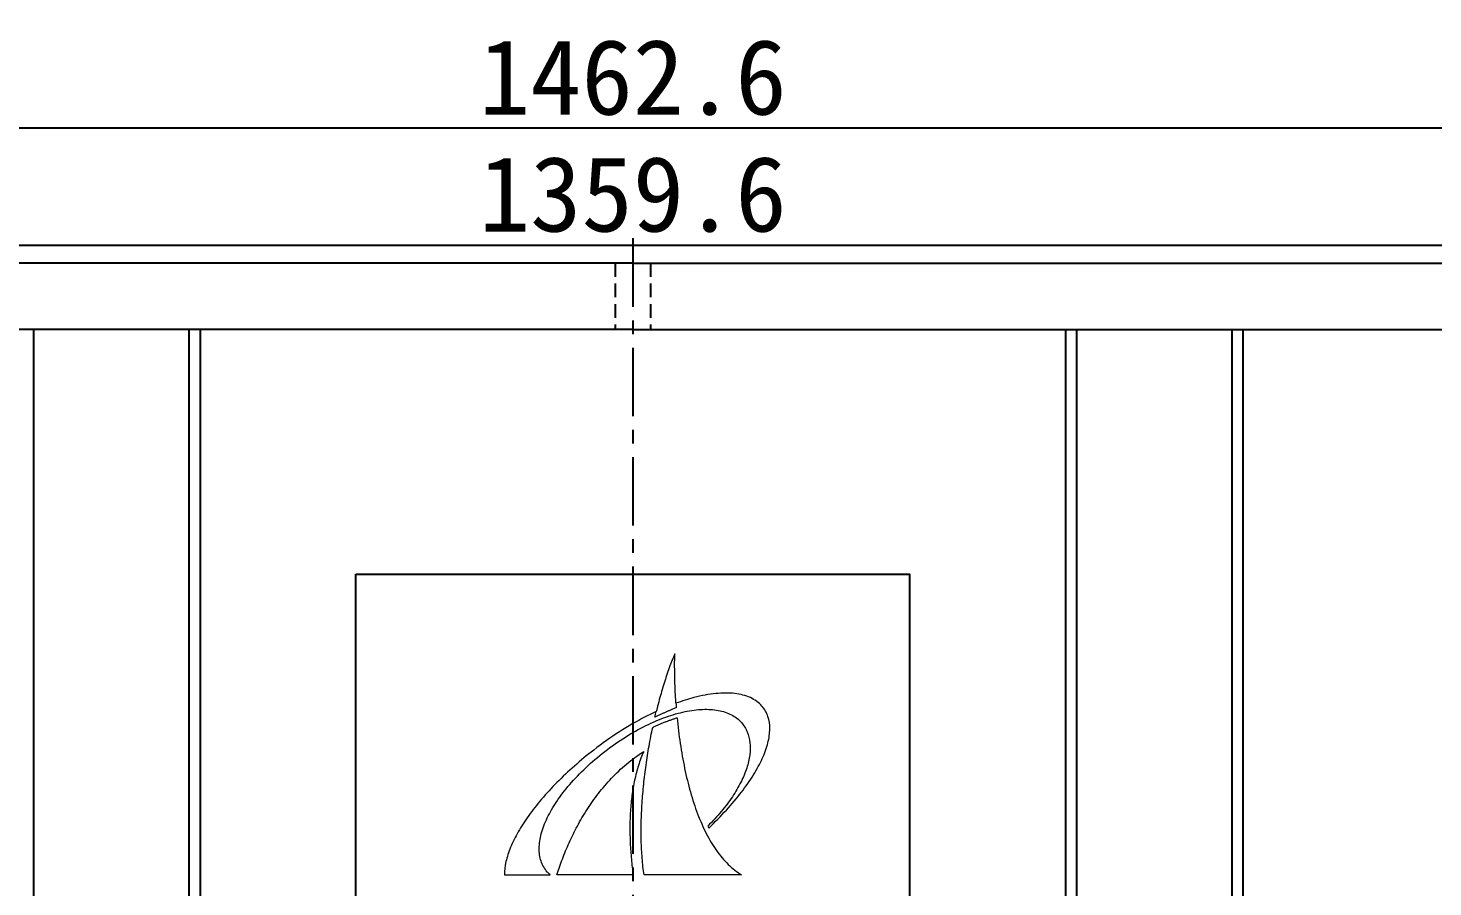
# Model space of a CAD drawing. Header units: millimetres. Extents: x -60 to 270204, y -80695 to 4986.
# Drawn here: x 785 to 1437, y 760 to 1158 of the extents above; entities that cross this region are included whole.
import ezdxf

# ---------------------------------------------------------------- set-up
doc = ezdxf.new("R2010")
doc.units = ezdxf.units.MM
doc.linetypes.add('CENTER', pattern=[50.8, 31.75, -6.35, 6.35, -6.35])
doc.linetypes.add('HIDDEN', pattern=[9.525, 6.35, -3.175])
for name, color, linetype in [('\\M+3B7B9\\M+3C0CC\\M+3BEEE 1', 7, 'Continuous'), ('xx', 5, 'HIDDEN'), ('图层1', 1, 'CENTER')]:
    doc.layers.add(name, color=color, linetype=linetype)
doc.styles.get("Standard").update_dxf_attribs({"font": ''})
doc.styles.get('Standard').set_extended_font_data('SimSun')
doc.dimstyles.new('ISO-25', dxfattribs={"dimtxt": 35, "dimasz": 18, "dimexe": 15, "dimexo": 2, "dimgap": 6, "dimtad": 1, "dimdec": 1, "dimdsep": 46, "dimtxsty": 'Standard', "dimcen": 2.5, "dimclrd": 6, "dimclre": 6, "dimclrt": 6, "dimadec": 0, "dimazin": 0, "dimtfac": 1, "dimtdec": 1, "dimtmove": 0, "dimatfit": 3, "dimfxl": 0, "dimarcsym": 0})

# ---------------------------------------------------------------- blocks, each defined once
blk = doc.blocks.new('*D10')
at = {"color": 6, "lineweight": -2, "transparency": 16777216}
for p, q in [((334.21, 1046.07), (334.21, 1126.81)), ((1796.81, 1046.07), (1796.81, 1126.81)), ((1778.81, 1111.81), (352.21, 1111.81))]:
    blk.add_line(p, q, dxfattribs=at)
at = {"color": 6, "transparency": 16777216}
for points in [[(352.21, 1114.81), (352.21, 1108.81), (334.21, 1111.81)], [(1778.81, 1114.81), (1778.81, 1108.81), (1796.81, 1111.81)]]:
    blk.add_solid(points, dxfattribs=at)
at = {"layer": 'Defpoints', "color": 0, "transparency": 16777216}
for p in [(334.21, 1111.81), (334.21, 1044.07), (1796.81, 1044.07)]:
    blk.add_point(p, dxfattribs=at)
at = {"color": 6, "transparency": 16777216, "insert": (1065.51, 1135.31), "char_height": 35, "attachment_point": 5}
blk.add_mtext('1462.6', dxfattribs=at)
blk = doc.blocks.new('*D33')
at = {"color": 6, "lineweight": -2, "transparency": 16777216}
for p, q in [((385.71, 1020.32), (385.71, 1072.55)), ((1745.31, 1020.32), (1745.31, 1072.55)), ((403.71, 1057.55), (1727.31, 1057.55))]:
    blk.add_line(p, q, dxfattribs=at)
at = {"color": 6, "transparency": 16777216}
for points in [[(403.71, 1060.55), (403.71, 1054.55), (385.71, 1057.55)], [(1727.31, 1060.55), (1727.31, 1054.55), (1745.31, 1057.55)]]:
    blk.add_solid(points, dxfattribs=at)
at = {"layer": 'Defpoints', "color": 0, "transparency": 16777216}
for p in [(1745.31, 1057.55), (385.71, 1018.32), (1745.31, 1018.32)]:
    blk.add_point(p, dxfattribs=at)
at = {"color": 6, "transparency": 16777216, "insert": (1065.51, 1081.05), "char_height": 35, "attachment_point": 5}
blk.add_mtext('1359.6', dxfattribs=at)

msp = doc.modelspace()

# ---------------------------------------------------------------- linework, layer by layer
for p, q in [((1065.51, 1049.22), (339.36, 1049.22)), ((1065.51, 1049.22), (1791.66, 1049.22)), ((1065.51, 1018.32), (334.21, 1018.32)), ((787.41, 1018.32), (787.41, 482.72)), ((859.51, 1018.32), (859.51, 482.72)), ((864.66, 1018.32), (864.66, 482.72)), ((1065.51, 1018.32), (1796.81, 1018.32)), ((1266.36, 1018.32), (1266.36, 482.72)), ((1271.51, 1018.32), (1271.51, 482.72)), ((1343.61, 1018.32), (1343.61, 482.72)), ((1348.76, 1018.32), (1348.76, 482.72))]:
    msp.add_line(p, q)
msp.add_lwpolyline([(937.02, 904.76), (1194, 904.76), (1194, 596.28), (937.02, 596.28)], close=True)
at = {"layer": '\\M+3B7B9\\M+3C0CC\\M+3BEEE 1', "lineweight": 0}
for points, knots in [([(1085, 867.91), (1084.57, 866.87), (1084.13, 865.8), (1083.71, 864.7), (1083.28, 863.61), (1082.86, 862.48), (1082.45, 861.33)], [16, 16, 16, 16, 17, 17, 17, 18, 18, 18, 18]), ([(1084.98, 858.58), (1084.97, 859.62), (1084.96, 860.67), (1084.95, 861.71), (1084.95, 862.75), (1084.95, 863.79), (1084.96, 864.82)], [13, 13, 13, 13, 14, 14, 14, 15, 15, 15, 15]), ([(1081.23, 857.82), (1080.83, 856.62), (1080.43, 855.41), (1080.05, 854.17), (1079.66, 852.93), (1079.28, 851.67), (1078.91, 850.4)], [19, 19, 19, 19, 20, 20, 20, 21, 21, 21, 21]), ([(1085.48, 845.97), (1085.41, 847.02), (1085.35, 848.07), (1085.3, 849.13), (1085.24, 850.18), (1085.2, 851.23), (1085.16, 852.28), (1085.11, 853.33), (1085.08, 854.39), (1085.05, 855.43), (1085.02, 856.48), (1085, 857.53), (1084.98, 858.58)], [9, 9, 9, 9, 10, 10, 10, 11, 11, 11, 12, 12, 12, 13, 13, 13, 13]), ([(1078.91, 850.4), (1078.54, 849.12), (1078.17, 847.83), (1077.82, 846.51), (1077.47, 845.2), (1077.12, 843.87), (1076.78, 842.53)], [21, 21, 21, 21, 22, 22, 22, 23, 23, 23, 23]), ([(1120.09, 847.49), (1117.96, 848.46), (1115.53, 849.09), (1112.83, 849.4), (1110.13, 849.72), (1107.17, 849.7), (1104, 849.38), (1100.83, 849.06), (1097.45, 848.44), (1093.92, 847.51)], [48, 48, 48, 48, 49, 49, 49, 50, 50, 50, 51, 51, 51, 51]), ([(1084.48, 842.33), (1084.08, 842.17), (1083.67, 842), (1083.26, 841.84), (1082.85, 841.67), (1082.44, 841.5), (1082.03, 841.32), (1081.62, 841.15), (1081.21, 840.97), (1080.8, 840.79), (1080.38, 840.6), (1079.97, 840.42), (1079.56, 840.23), (1079.14, 840.04), (1078.73, 839.85), (1078.31, 839.66)], [54, 54, 54, 54, 55, 55, 55, 56, 56, 56, 57, 57, 57, 58, 58, 58, 59, 59, 59, 59]), ([(1080.91, 838.47), (1083.96, 839.56), (1086.92, 840.4), (1089.77, 841.01), (1092.62, 841.61), (1095.36, 841.96), (1097.94, 842.06)], [25, 25, 25, 25, 26, 26, 26, 27, 27, 27, 27]), ([(1052.53, 822.5), (1055.68, 824.94), (1058.87, 827.17), (1062.06, 829.17), (1065.25, 831.18), (1068.44, 832.96), (1071.6, 834.51), (1074.75, 836.07), (1077.87, 837.39), (1080.91, 838.47)], [22, 22, 22, 22, 23, 23, 23, 24, 24, 24, 25, 25, 25, 25]), ([(1094.77, 765.26), (1097.28, 765.26), (1099.82, 765.26), (1102.31, 765.26), (1104.8, 765.26), (1107.25, 765.26), (1109.57, 765.26), (1111.89, 765.26), (1114.08, 765.26), (1116.05, 765.26), (1113.85, 766.56), (1111.78, 768.18), (1109.83, 770.07), (1107.88, 771.96), (1106.06, 774.13), (1104.36, 776.53), (1102.66, 778.94), (1101.08, 781.59), (1099.63, 784.44), (1098.17, 787.29), (1096.83, 790.35), (1095.6, 793.57), (1094.37, 796.8), (1093.26, 800.19), (1092.26, 803.72), (1091.26, 807.25), (1090.36, 810.92), (1089.58, 814.68), (1088.79, 818.44), (1088.11, 822.3), (1087.53, 826.23), (1086.95, 830.15), (1086.47, 834.14), (1086.09, 838.16), (1085.63, 838.02), (1085.17, 837.87), (1084.71, 837.72), (1084.25, 837.57), (1083.78, 837.41), (1083.32, 837.24), (1082.85, 837.08), (1082.38, 836.91), (1081.91, 836.74), (1081.44, 836.56), (1080.97, 836.38), (1080.5, 836.2), (1080.02, 836.01), (1079.55, 835.82), (1079.07, 835.62), (1078.6, 835.42), (1078.12, 835.22), (1077.64, 835.01), (1077.16, 834.8), (1076.68, 834.59), (1076.2, 834.37), (1075.72, 834.15), (1075.24, 833.93), (1074.75, 833.7), (1074.15, 830.85), (1073.59, 827.96), (1073.07, 825.03), (1072.56, 822.11), (1072.09, 819.17), (1071.68, 816.21), (1071.26, 813.25), (1070.9, 810.28), (1070.59, 807.31), (1070.28, 804.35), (1070.03, 801.39), (1069.84, 798.45), (1069.65, 795.51), (1069.52, 792.59), (1069.45, 789.71), (1069.38, 786.83), (1069.38, 783.99), (1069.45, 781.2), (1069.52, 778.42), (1069.66, 775.68), (1069.87, 773.02), (1070.08, 770.36), (1070.37, 767.76), (1070.73, 765.26), (1070.73, 765.26), (1071.2, 765.26), (1072.03, 765.26), (1072.87, 765.26), (1074.09, 765.26), (1075.59, 765.26), (1077.1, 765.26), (1078.9, 765.26), (1080.91, 765.26), (1082.92, 765.26), (1085.13, 765.26), (1087.47, 765.26), (1089.81, 765.26), (1092.27, 765.26), (1094.77, 765.26)], [0, 0, 0, 0, 1, 1, 1, 2, 2, 2, 3, 3, 3, 4, 4, 4, 5, 5, 5, 6, 6, 6, 7, 7, 7, 8, 8, 8, 9, 9, 9, 10, 10, 10, 11, 11, 11, 12, 12, 12, 13, 13, 13, 14, 14, 14, 15, 15, 15, 16, 16, 16, 17, 17, 17, 18, 18, 18, 19, 19, 19, 20, 20, 20, 21, 21, 21, 22, 22, 22, 23, 23, 23, 24, 24, 24, 25, 25, 25, 26, 26, 26, 27, 27, 27, 28, 28, 28, 29, 29, 29, 30, 30, 30, 31, 31, 31, 32, 32, 32, 32]), ([(1047.36, 823.17), (1044.25, 820.75), (1041.26, 818.27), (1038.41, 815.75), (1035.56, 813.24), (1032.86, 810.69), (1030.33, 808.12), (1027.79, 805.55), (1025.41, 802.97), (1023.22, 800.4), (1021.02, 797.83), (1019.01, 795.26), (1017.19, 792.73), (1015.38, 790.2), (1013.76, 787.7), (1012.35, 785.25), (1010.95, 782.8), (1009.76, 780.41), (1008.8, 778.09), (1007.85, 775.77), (1007.12, 773.53), (1006.65, 771.39)], [65, 65, 65, 65, 66, 66, 66, 67, 67, 67, 68, 68, 68, 69, 69, 69, 70, 70, 70, 71, 71, 71, 72, 72, 72, 72]), ([(1062.62, 816.65), (1060.13, 814.57), (1057.81, 812.38), (1055.63, 810.09), (1053.45, 807.81), (1051.43, 805.44), (1049.54, 803), (1047.65, 800.57), (1045.9, 798.07), (1044.28, 795.54), (1042.66, 793.01), (1041.16, 790.45), (1039.79, 787.88), (1038.41, 785.31), (1037.15, 782.73), (1035.99, 780.17), (1034.83, 777.61), (1033.78, 775.07), (1032.83, 772.57), (1031.87, 770.08), (1031.01, 767.63), (1030.23, 765.26), (1032.21, 765.26), (1034.24, 765.26), (1036.29, 765.26), (1038.34, 765.26), (1040.4, 765.26), (1042.44, 765.26), (1044.47, 765.26), (1046.47, 765.26), (1048.39, 765.26), (1050.31, 765.26), (1052.16, 765.26), (1053.88, 765.26), (1055.6, 765.26), (1057.2, 765.26), (1058.63, 765.26), (1060.06, 765.26), (1061.32, 765.26), (1062.37, 765.26), (1063.41, 765.26), (1064.24, 765.26), (1064.81, 765.26), (1065.38, 765.26), (1065.68, 765.26), (1065.68, 765.26), (1065.36, 767.66), (1065.08, 770.1), (1064.86, 772.56), (1064.63, 775.02), (1064.45, 777.5), (1064.33, 779.98), (1064.22, 782.46), (1064.16, 784.95), (1064.17, 787.44), (1064.18, 789.92), (1064.26, 792.4), (1064.42, 794.85), (1064.58, 797.31), (1064.81, 799.75), (1065.13, 802.15), (1065.45, 804.55), (1065.86, 806.92), (1066.36, 809.24), (1066.86, 811.56), (1067.45, 813.84), (1068.15, 816.06), (1068.85, 818.27), (1069.65, 820.43), (1070.57, 822.51), (1067.75, 820.69), (1065.1, 818.73), (1062.62, 816.65)], [0, 0, 0, 0, 1, 1, 1, 2, 2, 2, 3, 3, 3, 4, 4, 4, 5, 5, 5, 6, 6, 6, 7, 7, 7, 8, 8, 8, 9, 9, 9, 10, 10, 10, 11, 11, 11, 12, 12, 12, 13, 13, 13, 14, 14, 14, 15, 15, 15, 16, 16, 16, 17, 17, 17, 18, 18, 18, 19, 19, 19, 20, 20, 20, 21, 21, 21, 22, 22, 22, 23, 23, 23, 24, 24, 24, 24]), ([(1119.88, 826.59), (1120.08, 824.8), (1120.04, 822.91), (1119.79, 820.93), (1119.54, 818.95), (1119.06, 816.89), (1118.38, 814.78), (1117.69, 812.66), (1116.79, 810.48), (1115.68, 808.27)], [32, 32, 32, 32, 33, 33, 33, 34, 34, 34, 35, 35, 35, 35]), ([(1121.5, 811.62), (1123.13, 814.26), (1124.52, 816.83), (1125.64, 819.31), (1126.76, 821.8), (1127.63, 824.2), (1128.21, 826.5)], [42, 42, 42, 42, 43, 43, 43, 44, 44, 44, 44]), ([(1108.96, 795.31), (1111.49, 798.08), (1113.81, 800.85), (1115.91, 803.57), (1118.01, 806.3), (1119.88, 808.99), (1121.5, 811.62)], [40, 40, 40, 40, 41, 41, 41, 42, 42, 42, 42]), ([(1115.68, 808.27), (1114.57, 806.05), (1113.26, 803.8), (1111.74, 801.53), (1110.23, 799.26), (1108.51, 796.98), (1106.6, 794.7), (1104.69, 792.43), (1102.59, 790.16), (1100.29, 787.92)], [35, 35, 35, 35, 36, 36, 36, 37, 37, 37, 38, 38, 38, 38]), ([(1022.07, 777.6), (1022.09, 779.74), (1022.43, 782), (1023.06, 784.36), (1023.7, 786.72), (1024.63, 789.17), (1025.83, 791.69), (1027.04, 794.2), (1028.53, 796.77), (1030.27, 799.37)], [16, 16, 16, 16, 17, 17, 17, 18, 18, 18, 19, 19, 19, 19]), ([(1025.85, 766.57), (1024.54, 768.06), (1023.59, 769.75), (1022.96, 771.6), (1022.34, 773.45), (1022.05, 775.46), (1022.07, 777.6)], [14, 14, 14, 14, 15, 15, 15, 16, 16, 16, 16]), ([(1026.34, 766.06), (1026.28, 766.11), (1026.23, 766.17), (1026.17, 766.22), (1026.12, 766.28), (1026.06, 766.34), (1026.01, 766.39)], [11, 11, 11, 11, 12, 12, 12, 13, 13, 13, 13]), ([(1027.23, 765.28), (1027.17, 765.33), (1027.11, 765.38), (1027.05, 765.43), (1026.99, 765.48), (1026.93, 765.54), (1026.87, 765.59), (1026.81, 765.64), (1026.75, 765.69), (1026.69, 765.74), (1026.63, 765.79), (1026.58, 765.85), (1026.52, 765.9), (1026.46, 765.95), (1026.4, 766.01), (1026.34, 766.06)], [6, 6, 6, 6, 7, 7, 7, 8, 8, 8, 9, 9, 9, 10, 10, 10, 11, 11, 11, 11])]:
    msp.add_open_spline(points, degree=3, knots=knots, dxfattribs=at)
for points in [[(1084.96, 864.82), (1084.97, 865.86), (1084.98, 866.89), (1085, 867.91)], [(1082.45, 861.33), (1082.03, 860.19), (1081.63, 859.01), (1081.23, 857.82)], [(1076.78, 842.53), (1076.66, 842.05), (1076.55, 841.56), (1076.43, 841.08)], [(1085.7, 842.81), (1085.29, 842.65), (1084.89, 842.49), (1084.48, 842.33)], [(1085.55, 844.88), (1085.53, 845.24), (1085.5, 845.6), (1085.48, 845.97)], [(1093.92, 847.51), (1091.22, 846.81), (1088.42, 845.92), (1085.55, 844.88)], [(1085.55, 844.88), (1085.6, 844.19), (1085.65, 843.5), (1085.7, 842.81)], [(1097.94, 842.06), (1100.52, 842.16), (1102.95, 842.01), (1105.19, 841.6)], [(1105.19, 841.6), (1107.42, 841.18), (1109.46, 840.5), (1111.27, 839.56)], [(1125.47, 843.57), (1124.03, 845.22), (1122.21, 846.52), (1120.09, 847.49)], [(1128.23, 838.77), (1127.63, 840.53), (1126.72, 842.14), (1125.47, 843.57)], [(1071.26, 838.55), (1067.31, 836.5), (1063.31, 834.19), (1059.31, 831.62)], [(1076.43, 841.08), (1074.72, 840.29), (1073, 839.45), (1071.26, 838.55)], [(1075.8, 838.46), (1076.01, 839.34), (1076.22, 840.21), (1076.43, 841.08)], [(1077.06, 839.07), (1076.64, 838.87), (1076.22, 838.67), (1075.8, 838.46)], [(1078.31, 839.66), (1077.89, 839.47), (1077.48, 839.27), (1077.06, 839.07)], [(1111.27, 839.56), (1113.08, 838.61), (1114.65, 837.4), (1115.96, 835.91)], [(1115.96, 835.91), (1117.08, 834.62), (1117.97, 833.19), (1118.62, 831.63)], [(1129.11, 833.03), (1129.12, 835.08), (1128.84, 837), (1128.23, 838.77)], [(1059.31, 831.62), (1055.31, 829.05), (1051.31, 826.23), (1047.36, 823.17)], [(1118.62, 831.63), (1119.27, 830.07), (1119.69, 828.38), (1119.88, 826.59)], [(1128.21, 826.5), (1128.8, 828.79), (1129.1, 830.98), (1129.11, 833.03)], [(1043.73, 814.98), (1046.44, 817.54), (1049.38, 820.06), (1052.53, 822.5)], [(1036.27, 807.2), (1038.52, 809.81), (1041.01, 812.41), (1043.73, 814.98)], [(1030.27, 799.37), (1032.02, 801.96), (1034.02, 804.58), (1036.27, 807.2)], [(1100.77, 786.97), (1103.7, 789.75), (1106.43, 792.54), (1108.96, 795.31)], [(1100.29, 787.92), (1100.29, 787.92), (1100.77, 786.97), (1100.77, 786.97)], [(1006.65, 771.39), (1006.18, 769.24), (1005.96, 767.2), (1006, 765.28)], [(1006, 765.28), (1006, 765.28), (1008.65, 765.28), (1008.65, 765.28)], [(1008.65, 765.28), (1008.65, 765.28), (1011.31, 765.28), (1011.31, 765.28)], [(1011.31, 765.28), (1011.31, 765.28), (1013.96, 765.28), (1013.96, 765.28)], [(1013.96, 765.28), (1013.96, 765.28), (1016.62, 765.28), (1016.62, 765.28)], [(1016.62, 765.28), (1016.62, 765.28), (1019.27, 765.28), (1019.27, 765.28)], [(1019.27, 765.28), (1019.27, 765.28), (1021.92, 765.28), (1021.92, 765.28)], [(1021.92, 765.28), (1021.92, 765.28), (1024.58, 765.28), (1024.58, 765.28)], [(1024.58, 765.28), (1024.58, 765.28), (1027.23, 765.28), (1027.23, 765.28)], [(1026.01, 766.39), (1025.95, 766.45), (1025.9, 766.51), (1025.85, 766.57)]]:
    msp.add_open_spline(points, degree=3, dxfattribs=at)
at = {"layer": 'xx'}
for p, q in [((1057.27, 1049.22), (1057.27, 1018.32)), ((1073.75, 1049.22), (1073.75, 1018.32))]:
    msp.add_line(p, q, dxfattribs=at)
at = {"layer": '图层1'}
msp.add_line((1065.51, 1060.7), (1065.51, 458.84), dxfattribs=at)

# ---------------------------------------------------------------- dimensions: what is measured, and where the dimension line sits
for base, p1, p2, picture, middle in [((334.21, 1111.81), (1796.81, 1044.07), (334.21, 1044.07), '*D10', (1065.51, 1111.81)), ((1745.31, 1057.55), (385.71, 1018.32), (1745.31, 1018.32), '*D33', (1065.51, 1057.55))]:
    dim = msp.add_linear_dim(base=base, p1=p1, p2=p2, dimstyle='ISO-25')
    dim.commit()
    dim.dimension.update_dxf_attribs({"geometry": picture, "text_midpoint": middle, "dimtype": 160})

doc.saveas('drawing.dxf')
